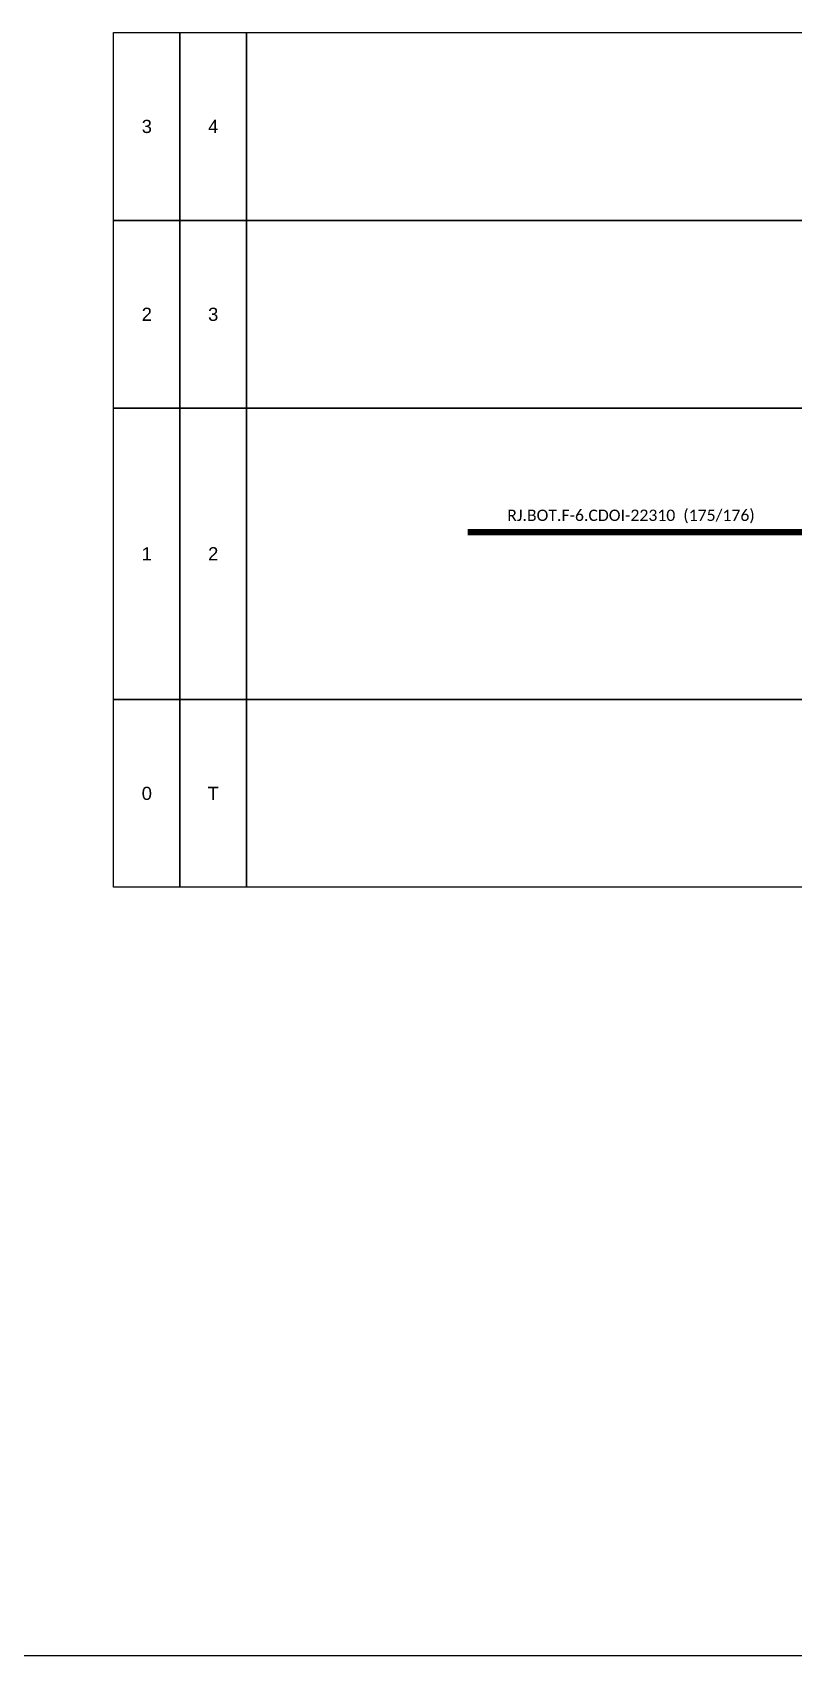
# Model space of a CAD drawing. Extents: x -89 to 1647, y 705 to 1299.
# Drawn here: x 1249.9 to 1382.5, y 705 to 987.9 of the extents above; entities that cross this region are included whole.
import ezdxf
from ezdxf.enums import TextEntityAlignment as Align

# ---------------------------------------------------------------- set-up
doc = ezdxf.new("R2010")
doc.units = 0
doc.styles.add('ARIAL', font='arial.ttf')
doc.styles.add('WMF-Calibri0', font='calibri.ttf')

msp = doc.modelspace()

# ---------------------------------------------------------------- linework, layer by layer
msp.add_lwpolyline([(808, 705.02), (1646.56, 705.02), (1646.56, 1299.02), (808, 1299.02), (808, 705.02)])
for points in [[(1264.02, 987.88), (1275.59, 987.88), (1275.59, 955.14), (1264.02, 955.14)], [(1275.59, 987.88), (1287.17, 987.88), (1287.17, 955.14), (1275.59, 955.14)], [(1287.17, 987.88), (1520.78, 987.88), (1520.78, 955.14), (1287.17, 955.14)], [(1264.02, 955.14), (1275.59, 955.14), (1275.59, 922.4), (1264.02, 922.4)], [(1275.59, 955.14), (1287.17, 955.14), (1287.17, 922.4), (1275.59, 922.4)], [(1287.17, 955.14), (1520.78, 955.14), (1520.78, 922.4), (1287.17, 922.4)], [(1264.02, 922.4), (1275.59, 922.4), (1275.59, 871.65), (1264.02, 871.65)], [(1275.59, 922.4), (1287.17, 922.4), (1287.17, 871.65), (1275.59, 871.65)], [(1287.17, 922.4), (1520.78, 922.4), (1520.78, 871.65), (1287.17, 871.65)], [(1264.02, 871.65), (1275.59, 871.65), (1275.59, 838.91), (1264.02, 838.91)], [(1275.59, 871.65), (1287.17, 871.65), (1287.17, 838.91), (1275.59, 838.91)], [(1287.17, 871.65), (1520.78, 871.65), (1520.78, 838.91), (1287.17, 838.91)]]:
    msp.add_lwpolyline(points, close=True)
at = {"color": 1, "const_width": 1.1}
msp.add_lwpolyline([(1325.7, 900.82), (1391.02, 900.82)], dxfattribs=at)
for p in [(1264.02, 955.14), (1264.02, 922.4), (1264.02, 871.65)]:
    msp.add_point(p)

# ---------------------------------------------------------------- texts
at = {"style": 'ARIAL'}
for s, p in [('3', (1269.81, 971.51)), ('4', (1281.38, 971.51)), ('2', (1269.81, 938.77)), ('3', (1281.38, 938.77)), ('1', (1269.81, 897.03)), ('2', (1281.38, 897.03)), ('0', (1269.81, 855.28)), ('T', (1281.38, 855.28))]:
    msp.add_text(s, height=2.3, dxfattribs=at).set_placement(p, align=Align.MIDDLE_CENTER)
at = {"color": 1, "style": 'WMF-Calibri0'}
msp.add_text('RJ.BOT.F-6.CDOI-22310  (175/176)', height=1.98, dxfattribs=at).set_placement((1354.17, 903.74, 2.2), align=Align.MIDDLE_CENTER)

doc.saveas('drawing.dxf')
